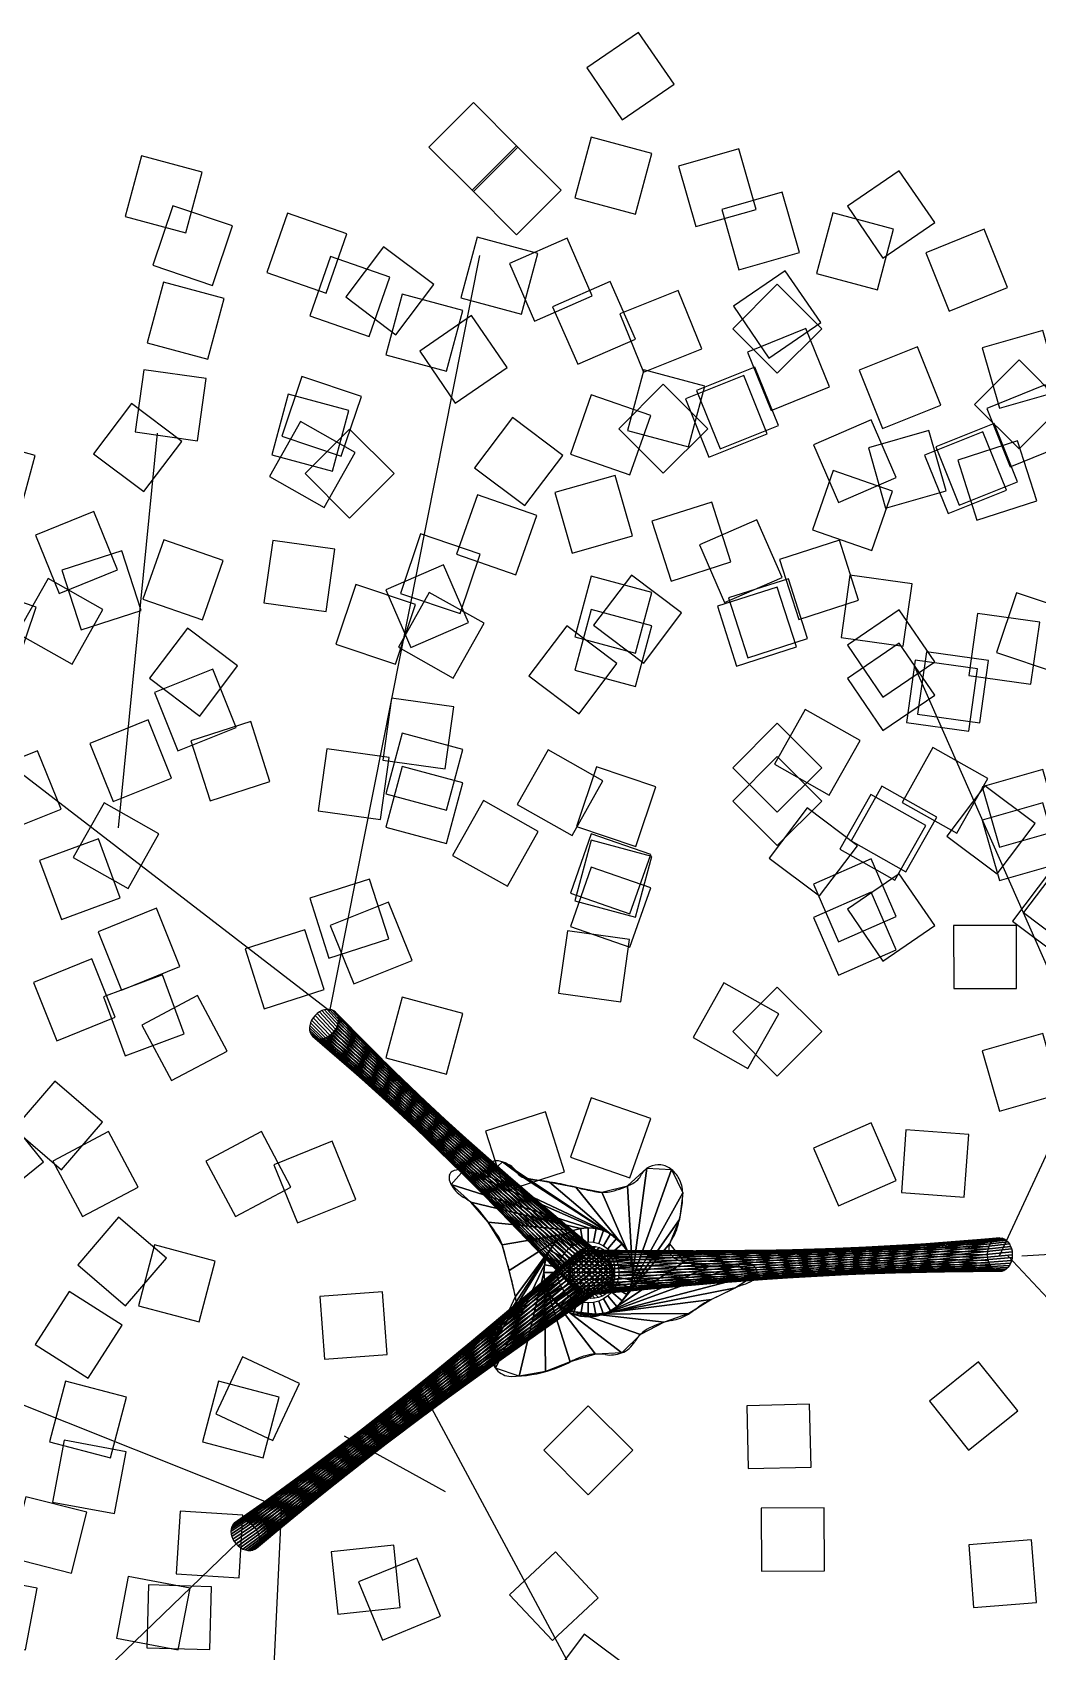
# Model space of a CAD drawing. Extents: x 286.28 to 289.6, y 127.58 to 130.63.
# Drawn here: x 287.417 to 288.656, y 128.629 to 130.626 of the extents above; entities that cross this region are included whole.
import ezdxf

# ---------------------------------------------------------------- set-up
doc = ezdxf.new("R2010")
doc.units = 0
doc.header["$MEASUREMENT"] = 0
doc.layers.get('0').update_dxf_attribs({"linetype": 'CONTINUOUS'})

msp = doc.modelspace()

# ---------------------------------------------------------------- linework, layer by layer
at = {"extrusion": (6.99446e-33, -1, -1.83772e-16)}
for p, q in [((287.7839, 129.419, 1.9529), (287.9689, 130.3509, 2.4566)), ((287.5235, 129.6451, 2.1517), (287.5715, 130.1316, 2.6005)), ((287.7839, 129.419, 1.929), (287.2323, 129.8438, 2.347)), ((288.637, 129.1175, 1.487), (289.2572, 129.1517, 1.9084))]:
    msp.add_line(p, q, dxfattribs=at)
for p, q in [((288.6096, 129.1175, 1.4938), (288.9557, 129.8644, 1.9495)), ((288.7227, 129.3505, 1.6275), (288.5034, 129.8473, 1.6275)), ((288.6199, 129.1175, 1.4938), (289.0927, 128.6104, 1.9495)), ((288.106, 129.0969, 0.8874), (287.6936, 128.757, 1.3704)), ((287.7141, 128.8104, 1.3499), (287.2871, 128.9804, 1.6446)), ((287.9004, 128.9462, 1.0964), (288.1505, 128.4802, 1.1649)), ((287.7244, 128.8104, 1.3499), (287.6969, 128.2232, 1.6583)), ((287.0952, 128.2095, 2.0866), (287.6709, 128.7646, 1.3705))]:
    msp.add_line(p, q)
at = {"extrusion": (1, 0, 0)}
msp.add_line((287.9266, 128.8262, 1.3945), (287.802, 128.8948, 2.2613), dxfattribs=at)
msp.add_circle((288.1026, 129.0969, 0.1919), 0.0548)
at = {"extrusion": (0.668965, 4.71754e-17, 0.743294)}
msp.add_circle((129.1187, -213.5205, 194.1828), 0.0206, dxfattribs=at)
for centre, radius, start, end in [((287.9423, 129.2139), 0.0114, 165.1534, 194.0362), ((287.938, 129.215), 0.00702, 116.5651, 165.1534), ((287.9449, 129.2012), 0.0225, 90, 116.5651), ((287.9449, 129.2109), 0.0128, 38.5047, 90), ((287.9663, 129.2278), 0.0145, 218.5047, 266.8249), ((287.9744, 129.2199), 0.00571, 284.0362, 327.236), ((287.9847, 129.2246), 0.00605, 154.9901, 208.6478), ((287.9936, 129.2204), 0.0158, 135, 154.9901), ((287.9752, 129.2194), 0.00472, 327.236, 28.6478), ((287.9895, 129.2245), 0.0101, 109.8356, 135), ((287.9897, 129.2239), 0.0107, 78.6901, 109.8356), ((287.9826, 129.1886), 0.0468, 63.9144, 78.6901), ((287.9911, 129.2059), 0.0274, 31.0844, 63.9144), ((288.0271, 129.2276), 0.0146, 211.0844, 256.7005), ((288.1461, 129.2281), 0.0243, 297.6136, 333.7271), ((288.1868, 129.208), 0.0211, 114.8329, 153.7271), ((288.1889, 129.2034), 0.0261, 82.875, 114.8329), ((288.1889, 129.2035), 0.026, 50.8437, 82.875), ((288.1826, 129.1958), 0.036, 23.9625, 50.8437), ((287.9574, 129.2177), 0.027, 194.0362, 212.6826), ((287.9707, 129.2262), 0.0428, 212.6826, 239.7151), ((287.9674, 129.2479), 0.0345, 266.8249, 284.0362), ((288.0572, 129.3547), 0.1452, 256.7005, 262.7921), ((287.9862, 128.7936), 0.4204, 79.2134, 82.7921), ((287.9657, 128.6859), 0.53, 76.2545, 79.2134), ((288.1707, 129.5241), 0.3329, 256.2545, 259.9882), ((288.1207, 129.2408), 0.0452, 259.9882, 282.9946), ((288.1059, 129.305), 0.1111, 282.9946, 297.6136), ((288.1778, 129.1937), 0.0412, 358.8846, 23.9625), ((287.9123, 129.1263), 0.0729, 39.0892, 59.7151), ((288.0801, 129.1956), 0.139, 350.5377, 358.8846), ((287.6636, 128.9242), 0.3934, 33.6901, 39.0892), ((288.0615, 129.1987), 0.1578, 342.7063, 350.5377), ((287.9536, 129.1176), 0.0449, 17.6607, 33.6901), ((288.222, 129.1258), 0.0201, 146.6173, 174.3056), ((288.156, 129.1692), 0.0589, 326.6173, 342.7063), ((287.7367, 129.0485), 0.2725, 15.2551, 17.6607), ((286.4664, 128.7021), 1.5892, 14.259, 15.2551), ((288.2151, 129.1264), 0.0132, 174.3056, 198.4349), ((288.2151, 129.1264), 0.0133, 198.4349, 222.5541), ((288.2195, 129.1305), 0.0192, 222.5541, 249.444), ((288.249, 129.209), 0.1031, 249.444, 260.9596), ((288.2714, 129.3504), 0.2462, 260.9596, 265.2364), ((288.2828, 129.4863), 0.3826, 265.2364, 268.6669), ((288.2749, 129.1496), 0.0459, 268.6669, 288.5891), ((288.2976, 129.0822), 0.0252, 81.6064, 108.5891), ((288.2997, 129.0964), 0.011, 9.4623, 81.6064), ((288.2997, 129.0964), 0.0109, 297.2171, 9.4623), ((287.2959, 128.9129), 0.7333, 12.5288, 14.259), ((289.7047, 126.1612), 3.2444, 116.0338, 116.5651), ((288.3382, 128.9588), 0.1309, 109.8232, 116.0338), ((288.2625, 129.1688), 0.0924, 289.8232, 297.2171), ((287.9966, 129.0601), 0.0171, 309.1341, 8.4744), ((287.8813, 129.043), 0.1336, 8.4744, 12.5288), ((288.2771, 129.0027), 0.0643, 118.508, 126.8337), ((288.3622, 128.8461), 0.2426, 116.5651, 118.508), ((288.0436, 129.0024), 0.0574, 129.1341, 160.4895), ((288.225, 128.9337), 0.1057, 100.5887, 116.4237), ((288.1947, 129.0959), 0.0593, 280.5887, 301.7835), ((288.134, 129.1939), 0.1745, 301.7835, 306.8337), ((288.1767, 128.9552), 0.1986, 160.4895, 165.9638), ((288.1969, 128.9902), 0.0427, 116.4237, 150.0684), ((288.0309, 128.9917), 0.0483, 165.9638, 177.0743), ((288.1298, 129.0337), 0.0387, 260.7564, 290.997), ((288.1322, 129.0274), 0.032, 290.997, 330.0684), ((288.0013, 128.9932), 0.0187, 177.0743, 201.8014), ((288.0155, 128.9988), 0.0339, 201.8014, 220.0793), ((288.0073, 128.992), 0.0233, 220.0793, 270), ((288.0073, 129.1275), 0.1588, 270, 288.6134), ((288.0081, 129.1251), 0.1563, 288.6134, 297.9226), ((288.1232, 128.908), 0.0894, 105.6032, 117.9226), ((288.1144, 128.9393), 0.0569, 80.7564, 105.6032)]:
    msp.add_arc(centre, radius, start, end)
for points in [[(288.1444, 130.5181, 1.8707), (288.2084, 130.5618, 1.8159), (288.1646, 130.6258, 1.7611), (288.1006, 130.5821, 1.8159)], [(287.9609, 130.4296, 1.6103), (288.0157, 130.4844, 1.5555), (287.9609, 130.5392, 1.5007), (287.9061, 130.4844, 1.5555)], [(288.1608, 130.4017, 2.5114), (288.181, 130.4766, 2.4566), (288.1061, 130.4967, 2.4018), (288.0859, 130.4218, 2.4566)], [(288.0142, 130.3763, 1.9358), (288.069, 130.4311, 1.881), (288.0142, 130.4859, 1.8262), (287.9594, 130.4311, 1.881)], [(288.235, 130.3864, 1.539), (288.3095, 130.4076, 1.4841), (288.2882, 130.4822, 1.4293), (288.2137, 130.4609, 1.4841)], [(287.6065, 130.3787, 1.905), (287.6266, 130.4536, 1.8502), (287.5518, 130.4737, 1.7953), (287.5316, 130.3989, 1.8502)], [(288.4657, 130.3475, 2.4977), (288.5297, 130.3913, 2.4429), (288.4859, 130.4552, 2.3881), (288.422, 130.4115, 2.4429)], [(288.2883, 130.3331, 1.8645), (288.3628, 130.3543, 1.8096), (288.3415, 130.4289, 1.7548), (288.267, 130.4076, 1.8096)], [(287.6392, 130.3139, 2.4977), (287.6639, 130.3874, 2.4429), (287.5905, 130.4121, 2.3881), (287.5658, 130.3387, 2.4429)], [(287.7793, 130.3041, 1.6617), (287.8049, 130.3773, 1.6069), (287.7316, 130.4029, 1.5521), (287.7061, 130.3297, 1.6069)], [(288.4589, 130.3083, 2.0146), (288.479, 130.3831, 1.9598), (288.4042, 130.4033, 1.905), (288.384, 130.3284, 1.9598)], [(288.5476, 130.2821, 1.7645), (288.6195, 130.3111, 1.7097), (288.5905, 130.383, 1.6549), (288.5186, 130.354, 1.7097)], [(287.8655, 130.2529, 2.4915), (287.9122, 130.3148, 2.4366), (287.8503, 130.3615, 2.3818), (287.8036, 130.2996, 2.4366)], [(288.0203, 130.2784, 1.8947), (288.0404, 130.3533, 1.8399), (287.9656, 130.3734, 1.7851), (287.9454, 130.2985, 1.8399)], [(288.0363, 130.2699, 1.6891), (288.1074, 130.3008, 1.6343), (288.0764, 130.3719, 1.5795), (288.0053, 130.3409, 1.6343)], [(287.8326, 130.2508, 1.9872), (287.8581, 130.324, 1.9324), (287.7849, 130.3496, 1.8776), (287.7594, 130.2764, 1.9324)], [(287.6337, 130.223, 2.2065), (287.6538, 130.2979, 2.1517), (287.579, 130.318, 2.0968), (287.5588, 130.2432, 2.1517)], [(288.0896, 130.2166, 2.0146), (288.1607, 130.2475, 1.9598), (288.1297, 130.3186, 1.905), (288.0586, 130.2876, 1.9598)], [(288.3355, 130.2057, 2.5628), (288.3904, 130.2605, 2.508), (288.3355, 130.3154, 2.4532), (288.2807, 130.2605, 2.508)], [(288.3252, 130.2242, 1.881), (288.3892, 130.268, 1.8262), (288.3454, 130.3319, 1.7714), (288.2814, 130.2882, 1.8262)], [(287.9278, 130.2081, 2.532), (287.948, 130.283, 2.4772), (287.8731, 130.3032, 2.4223), (287.853, 130.2283, 2.4772)], [(288.1705, 130.2067, 1.4561), (288.2424, 130.2357, 1.4013), (288.2134, 130.3076, 1.3465), (288.1415, 130.2786, 1.4013)], [(287.9386, 130.1688, 2.1928), (288.0026, 130.2126, 2.138), (287.9588, 130.2766, 2.0831), (287.8948, 130.2328, 2.138)], [(288.3279, 130.1597, 2.4086), (288.3998, 130.1887, 2.3538), (288.3708, 130.2606, 2.299), (288.2989, 130.2316, 2.3538)], [(288.6096, 130.1625, 2.4915), (288.6842, 130.1838, 2.4366), (288.6629, 130.2583, 2.3818), (288.5883, 130.237, 2.4366)], [(288.4653, 130.1373, 1.4356), (288.5372, 130.1663, 1.3808), (288.5082, 130.2382, 1.3259), (288.4363, 130.2092, 1.3808)], [(288.6336, 130.1123, 2.066), (288.6884, 130.1671, 2.0112), (288.6336, 130.2219, 1.9564), (288.5788, 130.1671, 2.0112)], [(287.6207, 130.1224, 2.5628), (287.6314, 130.1991, 2.508), (287.5547, 130.2099, 2.4532), (287.5439, 130.1331, 2.508)], [(287.7981, 130.1033, 1.696), (287.8228, 130.1768, 1.6412), (287.7494, 130.2015, 1.5863), (287.7247, 130.1281, 1.6412)], [(288.2259, 130.1147, 2.0352), (288.2461, 130.1896, 1.9804), (288.1712, 130.2097, 1.9255), (288.151, 130.1349, 1.9804)], [(288.2513, 130.1019, 2.9157), (288.3232, 130.1309, 2.8609), (288.2942, 130.2028, 2.8061), (288.2223, 130.1738, 2.8609)], [(288.265, 130.1122, 1.2437), (288.3369, 130.1412, 1.1889), (288.3079, 130.2131, 1.1341), (288.236, 130.1841, 1.1889)], [(287.7873, 130.0848, 1.9153), (287.8075, 130.1597, 1.8604), (287.7326, 130.1799, 1.8056), (287.7124, 130.105, 1.8604)], [(288.1539, 130.0802, 2.6142), (288.1795, 130.1534, 2.5594), (288.1063, 130.179, 2.5046), (288.0807, 130.1058, 2.5594)], [(288.195, 130.0824, 1.9461), (288.2498, 130.1372, 1.8913), (288.195, 130.1921, 1.8365), (288.1402, 130.1372, 1.8913)], [(288.6227, 130.0903, 2.3881), (288.6946, 130.1193, 2.3333), (288.6656, 130.1912, 2.2784), (288.5937, 130.1622, 2.3333)], [(287.5547, 130.0596, 2.0084), (287.6014, 130.1215, 1.9535), (287.5395, 130.1682, 1.8987), (287.4928, 130.1063, 1.9535)], [(287.7771, 130.0402, 2.6416), (287.8152, 130.1078, 2.5868), (287.7477, 130.1459, 2.532), (287.7096, 130.0784, 2.5868)], [(287.8084, 130.027, 2.2579), (287.8632, 130.0819, 2.2031), (287.8084, 130.1367, 2.1482), (287.7536, 130.0819, 2.2031)], [(288.0244, 130.0423, 1.6897), (288.0711, 130.1042, 1.6349), (288.0092, 130.1509, 1.5801), (287.9625, 130.089, 1.6349)], [(288.4109, 130.046, 2.6416), (288.482, 130.0769, 2.5868), (288.4511, 130.148, 2.532), (288.38, 130.1171, 2.5868)], [(288.4691, 130.0392, 1.8747), (288.5437, 130.0605, 1.8199), (288.5224, 130.135, 1.7651), (288.4478, 130.1137, 1.8199)], [(288.5598, 130.0428, 1.2232), (288.6317, 130.0718, 1.1683), (288.6027, 130.1437, 1.1135), (288.5308, 130.1147, 1.1683)], [(287.4007, 130.0295, 2.227), (287.4209, 130.1043, 2.1722), (287.346, 130.1245, 2.1174), (287.3258, 130.0496, 2.1722)], [(288.5461, 130.0325, 2.8952), (288.618, 130.0615, 2.8403), (288.589, 130.1334, 2.7855), (288.5171, 130.1044, 2.8403)], [(288.5817, 130.0245, 1.8467), (288.6555, 130.0482, 1.7919), (288.6318, 130.122, 1.7371), (288.558, 130.0983, 1.7919)], [(288.0825, 129.9838, 2.1865), (288.1571, 130.0051, 2.1317), (288.1358, 130.0796, 2.0769), (288.0612, 130.0583, 2.1317)], [(288.452, 129.9868, 2.1174), (288.4776, 130.06, 2.0626), (288.4044, 130.0855, 2.0078), (288.3788, 130.0123, 2.0626)], [(288.0134, 129.9569, 1.9975), (288.039, 130.0301, 1.9427), (287.9658, 130.0557, 1.8878), (287.9402, 129.9825, 1.9427)], [(287.5221, 129.963, 1.7097), (287.4931, 130.0349, 1.6549), (287.4212, 130.0059, 1.6), (287.4502, 129.934, 1.6549)], [(288.2046, 129.9492, 1.5384), (288.2784, 129.9729, 1.4836), (288.2547, 130.0467, 1.4287), (288.1809, 130.023, 1.4836)], [(288.2704, 129.9227, 2.0249), (288.3415, 129.9536, 1.9701), (288.3105, 130.0247, 1.9153), (288.2395, 129.9938, 1.9701)], [(287.6268, 129.9016, 2.3093), (287.6524, 129.9748, 2.2545), (287.5792, 130.0003, 2.1996), (287.5536, 129.9271, 2.2545)], [(287.7796, 129.9118, 1.7611), (287.7903, 129.9885, 1.7063), (287.7136, 129.9993, 1.6514), (287.7028, 129.9225, 1.7063)], [(287.9447, 129.9092, 2.9637), (287.9694, 129.9826, 2.9089), (287.8959, 130.0074, 2.854), (287.8712, 129.9339, 2.9089)], [(288.362, 129.9021, 2.4909), (288.4358, 129.9259, 2.436), (288.4121, 129.9997, 2.3812), (288.3383, 129.976, 2.436)], [(287.5513, 129.9128, 2.6142), (287.5276, 129.9866, 2.5594), (287.4538, 129.9629, 2.5046), (287.4775, 129.8891, 2.5594)], [(287.8838, 129.8673, 2.3367), (287.9549, 129.8982, 2.2819), (287.9239, 129.9693, 2.227), (287.8529, 129.9384, 2.2819)], [(288.1608, 129.8604, 2.8643), (288.181, 129.9352, 2.8095), (288.1061, 129.9554, 2.7547), (288.0859, 129.8805, 2.8095)], [(288.171, 129.8481, 2.9574), (288.2176, 129.91, 2.9026), (288.1557, 129.9567, 2.8478), (288.1091, 129.8948, 2.9026)], [(288.4141, 129.8798, 1.487), (288.4909, 129.869, 1.4322), (288.5017, 129.9458, 1.3773), (288.4249, 129.9566, 1.4322)], [(287.3973, 129.8439, 2.1928), (287.422, 129.9173, 2.138), (287.3486, 129.942, 2.0831), (287.3238, 129.8686, 2.138)], [(287.4662, 129.8469, 2.1585), (287.5043, 129.9144, 2.1037), (287.4368, 129.9525, 2.0489), (287.3987, 129.885, 2.1037)], [(287.8649, 129.8467, 1.7508), (287.8896, 129.9202, 1.696), (287.8162, 129.9449, 1.6412), (287.7915, 129.8714, 1.696)], [(287.936, 129.8296, 1.8399), (287.9741, 129.8972, 1.7851), (287.9066, 129.9353, 1.7302), (287.8685, 129.8678, 1.7851)], [(288.2854, 129.8444, 2.9979), (288.3592, 129.8681, 2.9431), (288.3355, 129.9419, 2.8883), (288.2617, 129.9182, 2.9431)], [(288.2991, 129.8547, 1.3259), (288.3729, 129.8784, 1.2711), (288.3492, 129.9522, 1.2163), (288.2754, 129.9285, 1.2711)], [(288.6057, 129.8612, 1.4219), (288.6792, 129.8365, 1.3671), (288.7039, 129.91, 1.3122), (288.6304, 129.9347, 1.3671)], [(288.1608, 129.8192, 1.254), (288.181, 129.8941, 1.1992), (288.1061, 129.9143, 1.1444), (288.0859, 129.8394, 1.1992)], [(288.4657, 129.8061, 2.8506), (288.5297, 129.8499, 2.7958), (288.4859, 129.9139, 2.741), (288.422, 129.8701, 2.7958)], [(288.5715, 129.8328, 2.4395), (288.6483, 129.822, 2.3846), (288.659, 129.8988, 2.3298), (288.5823, 129.9095, 2.3846)], [(287.6236, 129.7828, 2.1865), (287.6703, 129.8447, 2.1317), (287.6084, 129.8914, 2.0769), (287.5617, 129.8295, 2.1317)], [(288.0912, 129.7857, 1.7445), (288.1379, 129.8476, 1.6897), (288.076, 129.8943, 1.6349), (288.0293, 129.8324, 1.6897)], [(288.4657, 129.765, 1.2403), (288.5297, 129.8088, 1.1855), (288.4859, 129.8728, 1.1307), (288.422, 129.829, 1.1855)], [(288.5086, 129.7853, 1.2746), (288.5854, 129.7746, 1.2197), (288.5961, 129.8513, 1.1649), (288.5194, 129.8621, 1.2197)], [(287.6686, 129.7688, 2.9774), (287.6396, 129.8407, 2.9226), (287.5677, 129.8117, 2.8677), (287.5967, 129.7398, 2.9226)], [(288.4949, 129.775, 2.9465), (288.5717, 129.7642, 2.8917), (288.5825, 129.841, 2.8369), (288.5057, 129.8518, 2.8917)], [(287.9261, 129.7176, 3.0288), (287.9369, 129.7944, 2.974), (287.8601, 129.8051, 2.9191), (287.8493, 129.7283, 2.974)], [(287.5889, 129.7063, 1.7645), (287.5599, 129.7782, 1.7097), (287.488, 129.7492, 1.6549), (287.517, 129.6773, 1.7097)], [(287.7102, 129.7022, 1.8125), (287.6865, 129.776, 1.7576), (287.6127, 129.7523, 1.7028), (287.6364, 129.6785, 1.7576)], [(288.332, 129.7234, 1.5658), (288.3995, 129.6853, 1.511), (288.4376, 129.7528, 1.4561), (288.3701, 129.7909, 1.511)], [(287.9278, 129.6668, 2.8849), (287.948, 129.7417, 2.8301), (287.8731, 129.7618, 2.7752), (287.853, 129.687, 2.8301)], [(288.3355, 129.6644, 2.9157), (288.3904, 129.7192, 2.8609), (288.3355, 129.774, 2.8061), (288.2807, 129.7192, 2.8609)], [(287.4527, 129.6681, 1.7302), (287.4237, 129.74, 1.6754), (287.3518, 129.711, 1.6206), (287.3808, 129.6391, 1.6754)], [(287.8464, 129.6551, 1.8159), (287.8571, 129.7319, 1.7611), (287.7804, 129.7426, 1.7063), (287.7696, 129.6659, 1.7611)], [(288.0825, 129.6355, 3.1076), (288.1206, 129.703, 3.0528), (288.0531, 129.7411, 2.9979), (288.015, 129.6736, 3.0528)], [(288.4894, 129.6764, 2.5183), (288.5569, 129.6383, 2.4635), (288.595, 129.7058, 2.4086), (288.5275, 129.7439, 2.4635)], [(287.9278, 129.6257, 1.2746), (287.948, 129.7005, 1.2197), (287.8731, 129.7207, 1.1649), (287.853, 129.6458, 1.2197)], [(288.1613, 129.622, 2.8164), (288.186, 129.6955, 2.7615), (288.1126, 129.7202, 2.7067), (288.0879, 129.6467, 2.7615)], [(288.3355, 129.6233, 1.3054), (288.3904, 129.6781, 1.2506), (288.3355, 129.7329, 1.1958), (288.2807, 129.6781, 1.2506)], [(288.6096, 129.6211, 2.8444), (288.6842, 129.6424, 2.7895), (288.6629, 129.717, 2.7347), (288.5883, 129.6957, 2.7895)], [(288.4265, 129.6289, 1.3534), (288.494, 129.5908, 1.2985), (288.5321, 129.6583, 1.2437), (288.4646, 129.6964, 1.2985)], [(288.5447, 129.6349, 1.4156), (288.6066, 129.5883, 1.3608), (288.6533, 129.6502, 1.306), (288.5914, 129.6968, 1.3608)], [(287.5352, 129.5702, 2.3367), (287.5733, 129.6377, 2.2819), (287.5058, 129.6758, 2.227), (287.4677, 129.6083, 2.2819)], [(288.0028, 129.573, 1.8947), (288.0409, 129.6405, 1.8399), (287.9734, 129.6786, 1.7851), (287.9353, 129.6111, 1.8399)], [(288.4128, 129.6186, 3.0254), (288.4803, 129.5805, 2.9705), (288.5185, 129.648, 2.9157), (288.4509, 129.6861, 2.9705)], [(288.6096, 129.58, 1.234), (288.6842, 129.6013, 1.1792), (288.6629, 129.6759, 1.1244), (288.5883, 129.6546, 1.1792)], [(288.3876, 129.561, 2.8101), (288.4343, 129.6229, 2.7553), (288.3724, 129.6695, 2.7005), (288.3257, 129.6076, 2.7553)], [(288.1539, 129.5389, 2.9671), (288.1795, 129.6121, 2.9123), (288.1063, 129.6376, 2.8575), (288.0807, 129.5644, 2.9123)], [(287.5257, 129.5589, 2.1865), (287.4987, 129.6316, 2.1317), (287.426, 129.6046, 2.0769), (287.453, 129.5319, 2.1317)], [(288.1608, 129.5349, 2.8301), (288.181, 129.6097, 2.7752), (288.1061, 129.6299, 2.7204), (288.0859, 129.555, 2.7752)], [(288.1539, 129.4978, 1.3568), (288.1795, 129.571, 1.302), (288.1063, 129.5965, 1.2471), (288.0807, 129.5233, 1.302)], [(288.4109, 129.5046, 2.9945), (288.482, 129.5356, 2.9397), (288.4511, 129.6067, 2.8849), (288.38, 129.5757, 2.9397)], [(288.6392, 129.5405, 1.2032), (288.7011, 129.4938, 1.1484), (288.7478, 129.5557, 1.0936), (288.6859, 129.6024, 1.1484)], [(287.8567, 129.508, 3.0802), (287.833, 129.5819, 3.0254), (287.7592, 129.5581, 2.9705), (287.7829, 129.4843, 3.0254)], [(288.4657, 129.4807, 2.8164), (288.5297, 129.5244, 2.7615), (288.4859, 129.5884, 2.7067), (288.422, 129.5446, 2.7615)], [(288.6255, 129.5301, 2.8752), (288.6874, 129.4835, 2.8204), (288.7341, 129.5454, 2.7656), (288.6722, 129.592, 2.8204)], [(288.4109, 129.4635, 1.3842), (288.482, 129.4945, 1.3294), (288.4511, 129.5655, 1.2746), (288.38, 129.5346, 1.3294)], [(287.5992, 129.4739, 2.9979), (287.5702, 129.5458, 2.9431), (287.4983, 129.5168, 2.8883), (287.5273, 129.4449, 2.9431)], [(287.8853, 129.4816, 2.8301), (287.8563, 129.5535, 2.7752), (287.7844, 129.5245, 2.7204), (287.8134, 129.4526, 2.7752)], [(287.777, 129.4456, 1.8673), (287.7533, 129.5194, 1.8125), (287.6795, 129.4957, 1.7576), (287.7032, 129.4219, 1.8125)], [(288.1428, 129.4304, 2.8814), (288.1535, 129.5072, 2.8266), (288.0768, 129.5179, 2.7718), (288.066, 129.4411, 2.8266)], [(288.553, 129.4469, 2.227), (288.6305, 129.4471, 2.1722), (288.6304, 129.5246, 2.1174), (288.5528, 129.5245, 2.1722)], [(287.5195, 129.4115, 1.7851), (287.4905, 129.4834, 1.7302), (287.4186, 129.4544, 1.6754), (287.4476, 129.3825, 1.7302)], [(287.6045, 129.391, 2.9608), (287.5775, 129.4637, 2.906), (287.5048, 129.4367, 2.8512), (287.5318, 129.3641, 2.906)], [(287.6572, 129.3698, 2.3367), (287.6208, 129.4383, 2.2819), (287.5523, 129.4019, 2.227), (287.5887, 129.3334, 2.2819)], [(287.9278, 129.3413, 2.8506), (287.948, 129.4162, 2.7958), (287.8731, 129.4363, 2.741), (287.853, 129.3615, 2.7958)], [(288.2992, 129.3483, 2.9603), (288.3373, 129.4158, 2.9054), (288.2698, 129.4539, 2.8506), (288.2317, 129.3864, 2.9054)], [(288.3355, 129.3389, 2.8814), (288.3904, 129.3937, 2.8266), (288.3355, 129.4485, 2.7718), (288.2807, 129.3937, 2.8266)], [(288.0887, 129.0723, 0.8668), (288.0855, 129.0759, 0.8668), (287.7683, 129.416, 1.9188), (287.7657, 129.4135, 1.9186)], [(288.0855, 129.0759, 0.8668), (288.083, 129.08, 0.8668), (287.7712, 129.418, 1.9194), (287.7683, 129.416, 1.9188)], [(288.083, 129.08, 0.8668), (288.0812, 129.0844, 0.8668), (287.7743, 129.4196, 1.9204), (287.7712, 129.418, 1.9194)], [(288.0812, 129.0844, 0.8668), (288.0803, 129.0891, 0.8668), (287.7774, 129.4207, 1.9218), (287.7743, 129.4196, 1.9204)], [(288.0803, 129.0891, 0.8668), (288.0802, 129.0939, 0.8668), (287.7805, 129.4212, 1.9235), (287.7774, 129.4207, 1.9218)], [(288.0802, 129.0939, 0.8668), (288.0809, 129.0986, 0.8668), (287.7835, 129.4212, 1.9255), (287.7805, 129.4212, 1.9235)], [(288.0809, 129.0986, 0.8668), (288.0824, 129.1031, 0.8668), (287.7863, 129.4206, 1.9276), (287.7835, 129.4212, 1.9255)], [(288.0824, 129.1031, 0.8668), (288.0847, 129.1073, 0.8668), (287.7888, 129.4195, 1.93), (287.7863, 129.4206, 1.9276)], [(288.0847, 129.1073, 0.8668), (288.0876, 129.1111, 0.8668), (287.7909, 129.4179, 1.9323), (287.7888, 129.4195, 1.93)], [(288.0876, 129.1111, 0.8668), (288.0912, 129.1142, 0.8668), (287.7926, 129.4159, 1.9347), (287.7909, 129.4179, 1.9323)], [(288.0912, 129.1142, 0.8668), (288.0953, 129.1167, 0.8668), (287.7939, 129.4134, 1.937), (287.7926, 129.4159, 1.9347)], [(288.1106, 129.065, 0.8668), (288.1059, 129.0648, 0.8668), (287.7592, 129.4015, 1.9218), (287.7588, 129.3983, 1.9235)], [(288.1153, 129.0659, 0.8668), (288.1106, 129.065, 0.8668), (287.7588, 129.3983, 1.9235), (287.759, 129.3954, 1.9255)], [(288.1059, 129.0648, 0.8668), (288.1011, 129.0655, 0.8668), (287.7601, 129.4047, 1.9204), (287.7592, 129.4015, 1.9218)], [(288.1011, 129.0655, 0.8668), (288.0966, 129.0671, 0.8668), (287.7615, 129.4078, 1.9194), (287.7601, 129.4047, 1.9204)], [(288.0966, 129.0671, 0.8668), (288.0924, 129.0693, 0.8668), (287.7634, 129.4108, 1.9188), (287.7615, 129.4078, 1.9194)], [(288.0924, 129.0693, 0.8668), (288.0887, 129.0723, 0.8668), (287.7657, 129.4135, 1.9186), (287.7634, 129.4108, 1.9188)], [(288.1185, 129.1173, 0.8668), (288.1227, 129.1151, 0.8668), (287.7901, 129.3952, 1.9459), (287.792, 129.3982, 1.9453)], [(288.1139, 129.1189, 0.8668), (288.1185, 129.1173, 0.8668), (287.792, 129.3982, 1.9453), (287.7935, 129.4014, 1.9442)], [(288.1092, 129.1196, 0.8668), (288.1139, 129.1189, 0.8668), (287.7935, 129.4014, 1.9442), (287.7944, 129.4045, 1.9429)], [(288.0953, 129.1167, 0.8668), (288.0997, 129.1185, 0.8668), (287.7946, 129.4107, 1.9392), (287.7939, 129.4134, 1.937)], [(288.1044, 129.1194, 0.8668), (288.1092, 129.1196, 0.8668), (287.7944, 129.4045, 1.9429), (287.7947, 129.4077, 1.9412)], [(288.0997, 129.1185, 0.8668), (288.1044, 129.1194, 0.8668), (287.7947, 129.4077, 1.9412), (287.7946, 129.4107, 1.9392)], [(288.1198, 129.0677, 0.8668), (288.1153, 129.0659, 0.8668), (287.759, 129.3954, 1.9255), (287.7597, 129.3926, 1.9276)], [(288.1238, 129.0702, 0.8668), (288.1198, 129.0677, 0.8668), (287.7597, 129.3926, 1.9276), (287.7609, 129.3901, 1.93)], [(288.1274, 129.0733, 0.8668), (288.1238, 129.0702, 0.8668), (287.7609, 129.3901, 1.93), (287.7626, 129.3881, 1.9323)], [(288.1304, 129.0771, 0.8668), (288.1274, 129.0733, 0.8668), (287.7626, 129.3881, 1.9323), (287.7648, 129.3865, 1.9347)], [(288.1327, 129.0813, 0.8668), (288.1304, 129.0771, 0.8668), (287.7648, 129.3865, 1.9347), (287.7673, 129.3854, 1.937)], [(288.1342, 129.0858, 0.8668), (288.1327, 129.0813, 0.8668), (287.7673, 129.3854, 1.937), (287.7701, 129.3848, 1.9392)], [(288.1349, 129.0905, 0.8668), (288.1342, 129.0858, 0.8668), (287.7701, 129.3848, 1.9392), (287.7731, 129.3848, 1.9412)], [(288.1348, 129.0953, 0.8668), (288.1349, 129.0905, 0.8668), (287.7731, 129.3848, 1.9412), (287.7762, 129.3854, 1.9429)], [(288.1338, 129.1, 0.8668), (288.1348, 129.0953, 0.8668), (287.7762, 129.3854, 1.9429), (287.7793, 129.3864, 1.9442)], [(288.1321, 129.1044, 0.8668), (288.1338, 129.1, 0.8668), (287.7793, 129.3864, 1.9442), (287.7824, 129.388, 1.9453)], [(288.1296, 129.1085, 0.8668), (288.1321, 129.1044, 0.8668), (287.7824, 129.388, 1.9453), (287.7852, 129.3901, 1.9459)], [(288.1264, 129.1121, 0.8668), (288.1296, 129.1085, 0.8668), (287.7852, 129.3901, 1.9459), (287.7879, 129.3925, 1.9461)], [(288.1227, 129.1151, 0.8668), (288.1264, 129.1121, 0.8668), (287.7879, 129.3925, 1.9461), (287.7901, 129.3952, 1.9459)], [(288.6096, 129.2956, 2.8101), (288.6842, 129.3169, 2.7553), (288.6629, 129.3915, 2.7005), (288.5883, 129.3702, 2.7553)], [(287.5037, 129.2823, 2.2579), (287.4448, 129.3327, 2.2031), (287.3944, 129.2738, 2.1482), (287.4533, 129.2234, 2.2031)], [(288.1539, 129.2134, 2.9328), (288.1795, 129.2866, 2.878), (288.1063, 129.3121, 2.8232), (288.0807, 129.2389, 2.878)], [(287.4311, 129.2333, 2.9671), (287.3825, 129.2937, 2.9123), (287.3221, 129.2451, 2.8575), (287.3707, 129.1847, 2.9123)], [(288.0734, 129.2209, 2.9328), (288.0497, 129.2947, 2.878), (287.9759, 129.271, 2.8232), (287.9996, 129.1972, 2.878)], [(288.4109, 129.1791, 2.9603), (288.482, 129.2101, 2.9054), (288.4511, 129.2812, 2.8506), (288.38, 129.2502, 2.9054)], [(287.5475, 129.2019, 1.6137), (287.5112, 129.2704, 1.5589), (287.4427, 129.234, 1.5041), (287.479, 129.1656, 1.5589)], [(287.736, 129.2019, 3.111), (287.6996, 129.2704, 3.0562), (287.6311, 129.234, 3.0014), (287.6675, 129.1656, 3.0562)], [(287.8159, 129.1868, 2.8506), (287.7869, 129.2587, 2.7958), (287.715, 129.2297, 2.741), (287.744, 129.1578, 2.7958)], [(288.4887, 129.1952, 2.3093), (288.5661, 129.1897, 2.2545), (288.5716, 129.2671, 2.1996), (288.4942, 129.2725, 2.2545)], [(288.1121, 129.1509, 0.1919), (288.1026, 129.1517, 0.1919), (287.9335, 129.2052), (287.9492, 129.223)], [(288.1213, 129.1484, 0.1919), (288.1121, 129.1509, 0.1919), (287.9492, 129.223), (287.9785, 129.2159)], [(288.13, 129.1444, 0.1919), (288.1213, 129.1484, 0.1919), (287.9785, 129.2159), (287.9968, 129.2331)], [(288.1378, 129.1389, 0.1919), (288.13, 129.1444, 0.1919), (287.9968, 129.2331), (288.0225, 129.2138)], [(288.1574, 129.0969, 0.1919), (288.1565, 129.1064, 0.1919), (288.151, 129.2035), (288.1747, 129.2252)], [(288.1541, 129.0782, 0.1919), (288.1565, 129.0874, 0.1919), (288.2053, 129.2237), (288.219, 129.1949)], [(288.1565, 129.0874, 0.1919), (288.1574, 129.0969, 0.1919), (288.1747, 129.2252), (288.2053, 129.2237)], [(288.1026, 129.1517, 0.1919), (288.093, 129.1509, 0.1919), (287.9576, 129.1835), (287.9335, 129.2052)], [(288.1445, 129.1322, 0.1919), (288.1378, 129.1389, 0.1919), (288.0225, 129.2138), (288.0549, 129.2083)], [(288.15, 129.1243, 0.1919), (288.1445, 129.1322, 0.1919), (288.0549, 129.2083), (288.0871, 129.2018)], [(288.1541, 129.1157, 0.1919), (288.15, 129.1243, 0.1919), (288.0871, 129.2018), (288.1194, 129.1956)], [(288.1565, 129.1064, 0.1919), (288.1541, 129.1157, 0.1919), (288.1194, 129.1956), (288.151, 129.2035)], [(288.093, 129.1509, 0.1919), (288.0838, 129.1484, 0.1919), (287.9793, 129.1589), (287.9576, 129.1835)], [(288.15, 129.0695, 0.1919), (288.1541, 129.0782, 0.1919), (288.219, 129.1949), (288.2151, 129.1623)], [(287.5825, 129.1144, 3.0322), (287.5236, 129.1648, 2.9774), (287.4732, 129.106, 2.9226), (287.5321, 129.0555, 2.9774)], [(288.0838, 129.1484, 0.1919), (288.0751, 129.1444, 0.1919), (287.9964, 129.131), (287.9793, 129.1589)], [(288.1445, 129.0617, 0.1919), (288.15, 129.0695, 0.1919), (288.2151, 129.1623), (288.2028, 129.132)], [(288.0751, 129.1444, 0.1919), (288.0673, 129.1389, 0.1919), (288.0051, 129.0993), (287.9964, 129.131)], [(288.0673, 129.1389, 0.1919), (288.0606, 129.1322, 0.1919), (288.0127, 129.0673), (288.0051, 129.0993)], [(288.0673, 129.1389, 0.1919), (288.0606, 129.1322, 0.1919), (288.0737, 129.1211, 0.8977), (288.0783, 129.1258, 0.8977)], [(288.0751, 129.1444, 0.1919), (288.0673, 129.1389, 0.1919), (288.0783, 129.1258, 0.8977), (288.0837, 129.1296, 0.8977)], [(288.0838, 129.1484, 0.1919), (288.0751, 129.1444, 0.1919), (288.0837, 129.1296, 0.8977), (288.0897, 129.1323, 0.8977)], [(288.093, 129.1509, 0.1919), (288.0838, 129.1484, 0.1919), (288.0897, 129.1323, 0.8977), (288.096, 129.134, 0.8977)], [(288.1026, 129.1517, 0.1919), (288.093, 129.1509, 0.1919), (288.096, 129.134, 0.8977), (288.1026, 129.1346, 0.8977)], [(288.1121, 129.1509, 0.1919), (288.1026, 129.1517, 0.1919), (288.1026, 129.1346, 0.8977), (288.1091, 129.134, 0.8977)], [(288.1213, 129.1484, 0.1919), (288.1121, 129.1509, 0.1919), (288.1091, 129.134, 0.8977), (288.1154, 129.1323, 0.8977)], [(288.13, 129.1444, 0.1919), (288.1213, 129.1484, 0.1919), (288.1154, 129.1323, 0.8977), (288.1214, 129.1296, 0.8977)], [(288.1378, 129.1389, 0.1919), (288.13, 129.1444, 0.1919), (288.1214, 129.1296, 0.8977), (288.1268, 129.1258, 0.8977)], [(288.1445, 129.1322, 0.1919), (288.1378, 129.1389, 0.1919), (288.1268, 129.1258, 0.8977), (288.1314, 129.1211, 0.8977)], [(288.127, 129.0793, 0.8874), (288.1297, 129.0832, 0.8874), (288.6176, 129.1365, 1.4903), (288.6198, 129.1345, 1.4884)], [(288.1297, 129.1106, 0.8874), (288.127, 129.1145, 0.8874), (288.6001, 129.1345, 1.506), (288.6023, 129.1365, 1.5041)], [(288.1297, 129.0832, 0.8874), (288.1317, 129.0875, 0.8874), (288.6152, 129.138, 1.4925), (288.6176, 129.1365, 1.4903)], [(288.1317, 129.1063, 0.8874), (288.1297, 129.1106, 0.8874), (288.6023, 129.1365, 1.5041), (288.6047, 129.138, 1.5019)], [(288.1317, 129.0875, 0.8874), (288.133, 129.0922, 0.8874), (288.6126, 129.139, 1.4948), (288.6152, 129.138, 1.4925)], [(288.133, 129.1017, 0.8874), (288.1317, 129.1063, 0.8874), (288.6047, 129.138, 1.5019), (288.6073, 129.139, 1.4996)], [(288.133, 129.0922, 0.8874), (288.1334, 129.0969, 0.8874), (288.61, 129.1393, 1.4972), (288.6126, 129.139, 1.4948)], [(288.1334, 129.0969, 0.8874), (288.133, 129.1017, 0.8874), (288.6073, 129.139, 1.4996), (288.61, 129.1393, 1.4972)], [(287.6428, 129.1109, 2.3093), (287.5679, 129.1308, 2.2545), (287.5481, 129.0558, 2.1996), (287.623, 129.036, 2.2545)], [(288.0835, 129.1144, 0.8668), (288.0861, 129.1184, 0.8668), (287.6886, 128.785, 1.384), (287.6858, 128.7871, 1.3834)], [(288.0861, 129.1184, 0.8668), (288.0893, 129.1219, 0.8668), (287.6912, 128.7825, 1.3842), (287.6886, 128.785, 1.384)], [(288.0893, 129.1219, 0.8668), (288.0932, 129.1248, 0.8668), (287.6934, 128.7797, 1.384), (287.6912, 128.7825, 1.3842)], [(288.128, 129.1198, 0.8668), (288.1309, 129.116, 0.8668), (287.6914, 128.7555, 1.3681), (287.6936, 128.757, 1.3704)], [(288.0932, 129.1248, 0.8668), (288.0974, 129.1269, 0.8668), (287.6952, 128.7767, 1.3834), (287.6934, 128.7797, 1.384)], [(288.1246, 129.1231, 0.8668), (288.128, 129.1198, 0.8668), (287.6936, 128.757, 1.3704), (287.6953, 128.759, 1.3728)], [(288.0974, 129.1269, 0.8668), (288.102, 129.1283, 0.8668), (287.6965, 128.7735, 1.3823), (287.6952, 128.7767, 1.3834)], [(288.1205, 129.1257, 0.8668), (288.1246, 129.1231, 0.8668), (287.6953, 128.759, 1.3728), (287.6966, 128.7614, 1.3751)], [(288.102, 129.1283, 0.8668), (288.1067, 129.1289, 0.8668), (287.6974, 128.7703, 1.381), (287.6965, 128.7735, 1.3823)], [(288.1162, 129.1276, 0.8668), (288.1205, 129.1257, 0.8668), (287.6966, 128.7614, 1.3751), (287.6974, 128.7642, 1.3773)], [(288.1067, 129.1289, 0.8668), (288.1115, 129.1286, 0.8668), (287.6977, 128.7671, 1.3793), (287.6974, 128.7703, 1.381)], [(288.1115, 129.1286, 0.8668), (288.1162, 129.1276, 0.8668), (287.6974, 128.7642, 1.3773), (287.6977, 128.7671, 1.3793)], [(288.0551, 129.1243, 0.1919), (288.051, 129.1157, 0.1919), (287.9858, 129.0102), (287.9999, 129.0396)], [(288.0606, 129.1322, 0.1919), (288.0551, 129.1243, 0.1919), (287.9999, 129.0396), (288.0127, 129.0673)], [(288.0551, 129.1243, 0.1919), (288.051, 129.1157, 0.1919), (288.0671, 129.1098, 0.8977), (288.0699, 129.1158, 0.8977)], [(288.0606, 129.1322, 0.1919), (288.0551, 129.1243, 0.1919), (288.0699, 129.1158, 0.8977), (288.0737, 129.1211, 0.8977)], [(288.0884, 129.1179, 0.8874), (288.085, 129.1145, 0.8874), (288.6001, 129.103, 1.506), (288.5983, 129.1055, 1.5077)], [(288.0923, 129.1207, 0.8874), (288.0884, 129.1179, 0.8874), (288.5983, 129.1055, 1.5077), (288.5967, 129.1084, 1.5091)], [(288.0966, 129.1227, 0.8874), (288.0923, 129.1207, 0.8874), (288.5967, 129.1084, 1.5091), (288.5956, 129.1117, 1.5101)], [(288.1012, 129.1239, 0.8874), (288.0966, 129.1227, 0.8874), (288.5956, 129.1117, 1.5101), (288.5949, 129.1152, 1.5108)], [(288.106, 129.1243, 0.8874), (288.1012, 129.1239, 0.8874), (288.5949, 129.1152, 1.5108), (288.5947, 129.1187, 1.511)], [(288.1012, 129.0699, 0.8874), (288.106, 129.0695, 0.8874), (288.6252, 129.1187, 1.4835), (288.625, 129.1152, 1.4837)], [(288.1107, 129.1239, 0.8874), (288.106, 129.1243, 0.8874), (288.5947, 129.1187, 1.511), (288.5949, 129.1223, 1.5108)], [(288.106, 129.0695, 0.8874), (288.1107, 129.0699, 0.8874), (288.625, 129.1223, 1.4837), (288.6252, 129.1187, 1.4835)], [(288.1107, 129.0699, 0.8874), (288.1154, 129.0712, 0.8874), (288.6243, 129.1258, 1.4843), (288.625, 129.1223, 1.4837)], [(288.1154, 129.1227, 0.8874), (288.1107, 129.1239, 0.8874), (288.5949, 129.1223, 1.5108), (288.5956, 129.1258, 1.5101)], [(288.1154, 129.0712, 0.8874), (288.1197, 129.0732, 0.8874), (288.6232, 129.129, 1.4853), (288.6243, 129.1258, 1.4843)], [(288.1197, 129.1207, 0.8874), (288.1154, 129.1227, 0.8874), (288.5956, 129.1258, 1.5101), (288.5967, 129.129, 1.5091)], [(288.1197, 129.0732, 0.8874), (288.1236, 129.0759, 0.8874), (288.6217, 129.1319, 1.4867), (288.6232, 129.129, 1.4853)], [(288.1236, 129.1179, 0.8874), (288.1197, 129.1207, 0.8874), (288.5967, 129.129, 1.5091), (288.5983, 129.1319, 1.5077)], [(288.1236, 129.0759, 0.8874), (288.127, 129.0793, 0.8874), (288.6198, 129.1345, 1.4884), (288.6217, 129.1319, 1.4867)], [(288.127, 129.1145, 0.8874), (288.1236, 129.1179, 0.8874), (288.5983, 129.1319, 1.5077), (288.6001, 129.1345, 1.506)], [(288.15, 129.1243, 0.1919), (288.1445, 129.1322, 0.1919), (288.1314, 129.1211, 0.8977), (288.1352, 129.1158, 0.8977)], [(288.1541, 129.1157, 0.1919), (288.15, 129.1243, 0.1919), (288.1352, 129.1158, 0.8977), (288.138, 129.1098, 0.8977)], [(288.1378, 129.0549, 0.1919), (288.1445, 129.0617, 0.1919), (288.2028, 129.132), (288.2206, 129.1099)], [(288.0808, 129.0958, 0.8668), (288.0803, 129.1006, 0.8668), (287.6766, 128.7906, 1.3793), (287.6736, 128.7906, 1.3773)], [(288.0803, 129.1006, 0.8668), (288.0805, 129.1053, 0.8668), (287.6797, 128.79, 1.381), (287.6766, 128.7906, 1.3793)], [(288.1348, 129.0977, 0.8668), (288.1337, 129.093, 0.8668), (287.6768, 128.7558, 1.3585), (287.6799, 128.7546, 1.3599)], [(288.0805, 129.1053, 0.8668), (288.0816, 129.11, 0.8668), (287.6828, 128.7888, 1.3823), (287.6797, 128.79, 1.381)], [(288.135, 129.1024, 0.8668), (288.1348, 129.0977, 0.8668), (287.6799, 128.7546, 1.3599), (287.683, 128.754, 1.3616)], [(288.0816, 129.11, 0.8668), (288.0835, 129.1144, 0.8668), (287.6858, 128.7871, 1.3834), (287.6828, 128.7888, 1.3823)], [(288.1345, 129.1072, 0.8668), (288.135, 129.1024, 0.8668), (287.683, 128.754, 1.3616), (287.686, 128.7539, 1.3636)], [(288.1331, 129.1117, 0.8668), (288.1345, 129.1072, 0.8668), (287.686, 128.7539, 1.3636), (287.6888, 128.7544, 1.3657)], [(288.1309, 129.116, 0.8668), (288.1331, 129.1117, 0.8668), (287.6888, 128.7544, 1.3657), (287.6914, 128.7555, 1.3681)], [(288.051, 129.1157, 0.1919), (288.0486, 129.1064, 0.1919), (287.988, 128.9789), (287.9858, 129.0102)], [(288.0486, 129.1064, 0.1919), (288.0477, 129.0969, 0.1919), (288.0175, 128.969), (287.988, 128.9789)], [(288.0477, 129.0969, 0.1919), (288.0486, 129.0874, 0.1919), (288.0499, 128.9745), (288.0175, 128.969)], [(288.0486, 129.1064, 0.1919), (288.0477, 129.0969, 0.1919), (288.0649, 129.0969, 0.8977), (288.0654, 129.1035, 0.8977)], [(288.0477, 129.0969, 0.1919), (288.0486, 129.0874, 0.1919), (288.0654, 129.0904, 0.8977), (288.0649, 129.0969, 0.8977)], [(288.051, 129.1157, 0.1919), (288.0486, 129.1064, 0.1919), (288.0654, 129.1035, 0.8977), (288.0671, 129.1098, 0.8977)], [(288.079, 129.1017, 0.8874), (288.0786, 129.0969, 0.8874), (288.61, 129.0982, 1.4972), (288.6073, 129.0985, 1.4996)], [(288.0786, 129.0969, 0.8874), (288.079, 129.0922, 0.8874), (288.6126, 129.0985, 1.4948), (288.61, 129.0982, 1.4972)], [(288.0802, 129.1063, 0.8874), (288.079, 129.1017, 0.8874), (288.6073, 129.0985, 1.4996), (288.6047, 129.0994, 1.5019)], [(288.079, 129.0922, 0.8874), (288.0802, 129.0875, 0.8874), (288.6152, 129.0994, 1.4925), (288.6126, 129.0985, 1.4948)], [(288.0822, 129.1106, 0.8874), (288.0802, 129.1063, 0.8874), (288.6047, 129.0994, 1.5019), (288.6023, 129.1009, 1.5041)], [(288.0802, 129.0875, 0.8874), (288.0822, 129.0832, 0.8874), (288.6176, 129.1009, 1.4903), (288.6152, 129.0994, 1.4925)], [(288.085, 129.1145, 0.8874), (288.0822, 129.1106, 0.8874), (288.6023, 129.1009, 1.5041), (288.6001, 129.103, 1.506)], [(288.0822, 129.0832, 0.8874), (288.085, 129.0793, 0.8874), (288.6198, 129.103, 1.4884), (288.6176, 129.1009, 1.4903)], [(288.085, 129.0793, 0.8874), (288.0884, 129.0759, 0.8874), (288.6217, 129.1055, 1.4867), (288.6198, 129.103, 1.4884)], [(288.0884, 129.0759, 0.8874), (288.0923, 129.0732, 0.8874), (288.6232, 129.1084, 1.4853), (288.6217, 129.1055, 1.4867)], [(288.0923, 129.0732, 0.8874), (288.0966, 129.0712, 0.8874), (288.6243, 129.1117, 1.4843), (288.6232, 129.1084, 1.4853)], [(288.0966, 129.0712, 0.8874), (288.1012, 129.0699, 0.8874), (288.625, 129.1152, 1.4837), (288.6243, 129.1117, 1.4843)], [(288.1121, 129.0429, 0.1919), (288.1213, 129.0454, 0.1919), (288.2858, 129.1051), (288.3105, 129.0948)], [(288.1213, 129.0454, 0.1919), (288.13, 129.0494, 0.1919), (288.2531, 129.1048), (288.2858, 129.1051)], [(288.13, 129.0494, 0.1919), (288.1378, 129.0549, 0.1919), (288.2206, 129.1099), (288.2531, 129.1048)], [(288.1565, 129.1064, 0.1919), (288.1541, 129.1157, 0.1919), (288.138, 129.1098, 0.8977), (288.1397, 129.1035, 0.8977)], [(288.1574, 129.0969, 0.1919), (288.1565, 129.1064, 0.1919), (288.1397, 129.1035, 0.8977), (288.1402, 129.0969, 0.8977)], [(288.1565, 129.0874, 0.1919), (288.1574, 129.0969, 0.1919), (288.1402, 129.0969, 0.8977), (288.1397, 129.0904, 0.8977)], [(288.0992, 129.0754, 0.8668), (288.0948, 129.0773, 0.8668), (287.663, 128.7832, 1.3657), (287.6622, 128.7804, 1.3636)], [(288.0948, 129.0773, 0.8668), (288.0908, 129.0799, 0.8668), (287.6643, 128.7856, 1.3681), (287.663, 128.7832, 1.3657)], [(288.0908, 129.0799, 0.8668), (288.0873, 129.0832, 0.8668), (287.6661, 128.7876, 1.3704), (287.6643, 128.7856, 1.3681)], [(288.1222, 129.0782, 0.8668), (288.1179, 129.0761, 0.8668), (287.6644, 128.7679, 1.3575), (287.6662, 128.7649, 1.3569)], [(288.0873, 129.0832, 0.8668), (288.0844, 129.087, 0.8668), (287.6683, 128.7891, 1.3728), (287.6661, 128.7876, 1.3704)], [(288.126, 129.0811, 0.8668), (288.1222, 129.0782, 0.8668), (287.6662, 128.7649, 1.3569), (287.6685, 128.7621, 1.3567)], [(288.0844, 129.087, 0.8668), (288.0822, 129.0913, 0.8668), (287.6708, 128.7902, 1.3751), (287.6683, 128.7891, 1.3728)], [(288.1292, 129.0846, 0.8668), (288.126, 129.0811, 0.8668), (287.6685, 128.7621, 1.3567), (287.671, 128.7596, 1.3569)], [(288.0822, 129.0913, 0.8668), (288.0808, 129.0958, 0.8668), (287.6736, 128.7906, 1.3773), (287.6708, 128.7902, 1.3751)], [(288.1318, 129.0886, 0.8668), (288.1292, 129.0846, 0.8668), (287.671, 128.7596, 1.3569), (287.6738, 128.7575, 1.3575)], [(288.1337, 129.093, 0.8668), (288.1318, 129.0886, 0.8668), (287.6738, 128.7575, 1.3575), (287.6768, 128.7558, 1.3585)], [(288.0486, 129.0874, 0.1919), (288.051, 129.0782, 0.1919), (288.0671, 129.084, 0.8977), (288.0654, 129.0904, 0.8977)], [(288.0486, 129.0874, 0.1919), (288.051, 129.0782, 0.1919), (288.0804, 128.9865), (288.0499, 128.9745)], [(288.051, 129.0782, 0.1919), (288.0551, 129.0695, 0.1919), (288.0699, 129.0781, 0.8977), (288.0671, 129.084, 0.8977)], [(288.051, 129.0782, 0.1919), (288.0551, 129.0695, 0.1919), (288.1116, 128.9962), (288.0804, 128.9865)], [(288.0551, 129.0695, 0.1919), (288.0606, 129.0617, 0.1919), (288.0737, 129.0727, 0.8977), (288.0699, 129.0781, 0.8977)], [(288.093, 129.0429, 0.1919), (288.1026, 129.0421, 0.1919), (288.2841, 129.0779), (288.2546, 129.0634)], [(288.1026, 129.0421, 0.1919), (288.1121, 129.0429, 0.1919), (288.3105, 129.0948), (288.2841, 129.0779)], [(288.1445, 129.0617, 0.1919), (288.15, 129.0695, 0.1919), (288.1352, 129.0781, 0.8977), (288.1314, 129.0727, 0.8977)], [(288.15, 129.0695, 0.1919), (288.1541, 129.0782, 0.1919), (288.138, 129.084, 0.8977), (288.1352, 129.0781, 0.8977)], [(288.1541, 129.0782, 0.1919), (288.1565, 129.0874, 0.1919), (288.1397, 129.0904, 0.8977), (288.138, 129.084, 0.8977)], [(287.5278, 129.0317, 2.9608), (287.4625, 129.0735, 2.906), (287.4207, 129.0081, 2.8512), (287.486, 128.9664, 2.906)], [(288.1038, 129.0744, 0.8668), (288.0992, 129.0754, 0.8668), (287.6622, 128.7804, 1.3636), (287.662, 128.7774, 1.3616)], [(288.1086, 129.0741, 0.8668), (288.1038, 129.0744, 0.8668), (287.662, 128.7774, 1.3616), (287.6623, 128.7743, 1.3599)], [(288.1133, 129.0747, 0.8668), (288.1086, 129.0741, 0.8668), (287.6623, 128.7743, 1.3599), (287.6631, 128.7711, 1.3585)], [(288.1179, 129.0761, 0.8668), (288.1133, 129.0747, 0.8668), (287.6631, 128.7711, 1.3585), (287.6644, 128.7679, 1.3575)], [(287.849, 129.0729, 3.1867), (287.7717, 129.0673, 3.1319), (287.7773, 128.99, 3.0771), (287.8546, 128.9956, 3.1319)], [(288.0551, 129.0695, 0.1919), (288.0606, 129.0617, 0.1919), (288.144, 128.9977), (288.1116, 128.9962)], [(288.0606, 129.0617, 0.1919), (288.0673, 129.0549, 0.1919), (288.0783, 129.068, 0.8977), (288.0737, 129.0727, 0.8977)], [(288.0606, 129.0617, 0.1919), (288.0673, 129.0549, 0.1919), (288.1669, 129.0205), (288.144, 128.9977)], [(288.0673, 129.0549, 0.1919), (288.0751, 129.0494, 0.1919), (288.0837, 129.0643, 0.8977), (288.0783, 129.068, 0.8977)], [(288.0751, 129.0494, 0.1919), (288.0838, 129.0454, 0.1919), (288.0897, 129.0615, 0.8977), (288.0837, 129.0643, 0.8977)], [(288.0838, 129.0454, 0.1919), (288.093, 129.0429, 0.1919), (288.2546, 129.0634), (288.2267, 129.046)], [(288.0838, 129.0454, 0.1919), (288.093, 129.0429, 0.1919), (288.096, 129.0598, 0.8977), (288.0897, 129.0615, 0.8977)], [(288.093, 129.0429, 0.1919), (288.1026, 129.0421, 0.1919), (288.1026, 129.0592, 0.8977), (288.096, 129.0598, 0.8977)], [(288.1026, 129.0421, 0.1919), (288.1121, 129.0429, 0.1919), (288.1091, 129.0598, 0.8977), (288.1026, 129.0592, 0.8977)], [(288.1121, 129.0429, 0.1919), (288.1213, 129.0454, 0.1919), (288.1154, 129.0615, 0.8977), (288.1091, 129.0598, 0.8977)], [(288.1213, 129.0454, 0.1919), (288.13, 129.0494, 0.1919), (288.1214, 129.0643, 0.8977), (288.1154, 129.0615, 0.8977)], [(288.13, 129.0494, 0.1919), (288.1378, 129.0549, 0.1919), (288.1268, 129.068, 0.8977), (288.1214, 129.0643, 0.8977)], [(288.1378, 129.0549, 0.1919), (288.1445, 129.0617, 0.1919), (288.1314, 129.0727, 0.8977), (288.1268, 129.068, 0.8977)], [(288.0673, 129.0549, 0.1919), (288.0751, 129.0494, 0.1919), (288.1959, 129.0353), (288.1669, 129.0205)], [(288.0751, 129.0494, 0.1919), (288.0838, 129.0454, 0.1919), (288.2267, 129.046), (288.1959, 129.0353)], [(287.7467, 128.9599, 3.111), (287.6764, 128.9927, 3.0562), (287.6436, 128.9224, 3.0014), (287.7139, 128.8897, 3.0562)], [(288.523, 128.9382, 2.3367), (288.5714, 128.8777, 2.2819), (288.6319, 128.9262, 2.227), (288.5835, 128.9867, 2.2819)], [(287.5332, 128.9431, 1.5863), (287.4582, 128.9629, 1.5315), (287.4384, 128.8879, 1.4767), (287.5134, 128.8681, 1.5315)], [(287.7216, 128.9431, 3.0836), (287.6467, 128.9629, 3.0288), (287.6269, 128.8879, 2.974), (287.7018, 128.8681, 3.0288)], [(288.1026, 128.9325, 3.1867), (288.0477, 128.8776, 3.1319), (288.1026, 128.8228, 3.0771), (288.1574, 128.8776, 3.1319)], [(288.2979, 128.9325, 3.1867), (288.2997, 128.855, 3.1319), (288.3772, 128.8568, 3.0771), (288.3754, 128.9343, 3.1319)], [(287.5328, 128.8756, 2.227), (287.4566, 128.8899, 2.1722), (287.4422, 128.8137, 2.1174), (287.5184, 128.7994, 2.1722)], [(287.4844, 128.8014, 2.9671), (287.4093, 128.8203, 2.9123), (287.3903, 128.7452, 2.8575), (287.4655, 128.7262, 2.9123)], [(287.6769, 128.7977, 3.0322), (287.5995, 128.8024, 2.9774), (287.5947, 128.7251, 2.9226), (287.6721, 128.7203, 2.9774)], [(288.3157, 128.806, 2.8129), (288.3161, 128.7285, 2.7581), (288.3936, 128.7289, 2.7033), (288.3932, 128.8064, 2.7581)], [(287.8627, 128.7607, 2.6382), (287.7856, 128.7525, 2.5834), (287.7937, 128.6754, 2.5285), (287.8708, 128.6836, 2.5834)], [(288.5715, 128.761, 2.7307), (288.5776, 128.6838, 2.6759), (288.6549, 128.6898, 2.6211), (288.6488, 128.7671, 2.6759)], [(287.8911, 128.7447, 3.0836), (287.8194, 128.7153, 3.0288), (287.8487, 128.6436, 2.974), (287.9205, 128.6729, 3.0288)], [(288.062, 128.7524, 2.8403), (288.0054, 128.6995, 2.7855), (288.0583, 128.6428, 2.7307), (288.1149, 128.6957, 2.7855)], [(287.4231, 128.7077, 1.5041), (287.3469, 128.722, 1.4493), (287.3326, 128.6459, 1.3945), (287.4088, 128.6315, 1.4493)], [(287.6116, 128.7077, 3.0014), (287.5354, 128.722, 2.9465), (287.5211, 128.6459, 2.8917), (287.5972, 128.6315, 2.9465)], [(287.6381, 128.7093, 2.488), (287.5606, 128.7115, 2.4332), (287.5585, 128.634, 2.3784), (287.636, 128.6318, 2.4332)], [(288.0974, 128.6507, 2.6108), (288.0511, 128.5886, 2.556), (288.1132, 128.5422, 2.5011), (288.1596, 128.6043, 2.556)]]:
    msp.add_3dface(points)

doc.saveas('drawing.dxf')
